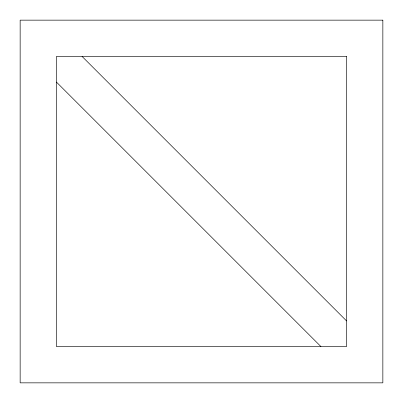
<?xml version="1.0" encoding="UTF-8"?>
<svg xmlns="http://www.w3.org/2000/svg" width="403" height="403" viewBox="0 0 403 403"><rect width="100%" height="100%" fill="white"/><g stroke="black" fill="none" stroke-linecap="round" stroke-linejoin="round"><path stroke-width="0.6" d="M82.066 56.42L346.58 320.934M56.42 82.066L320.934 346.58M382.85 20.15L20.15 20.15L20.15 382.85L382.85 382.85L382.85 20.15M346.58 56.42L56.42 56.42L56.42 346.58L346.58 346.58L346.58 56.42"/></g></svg>
